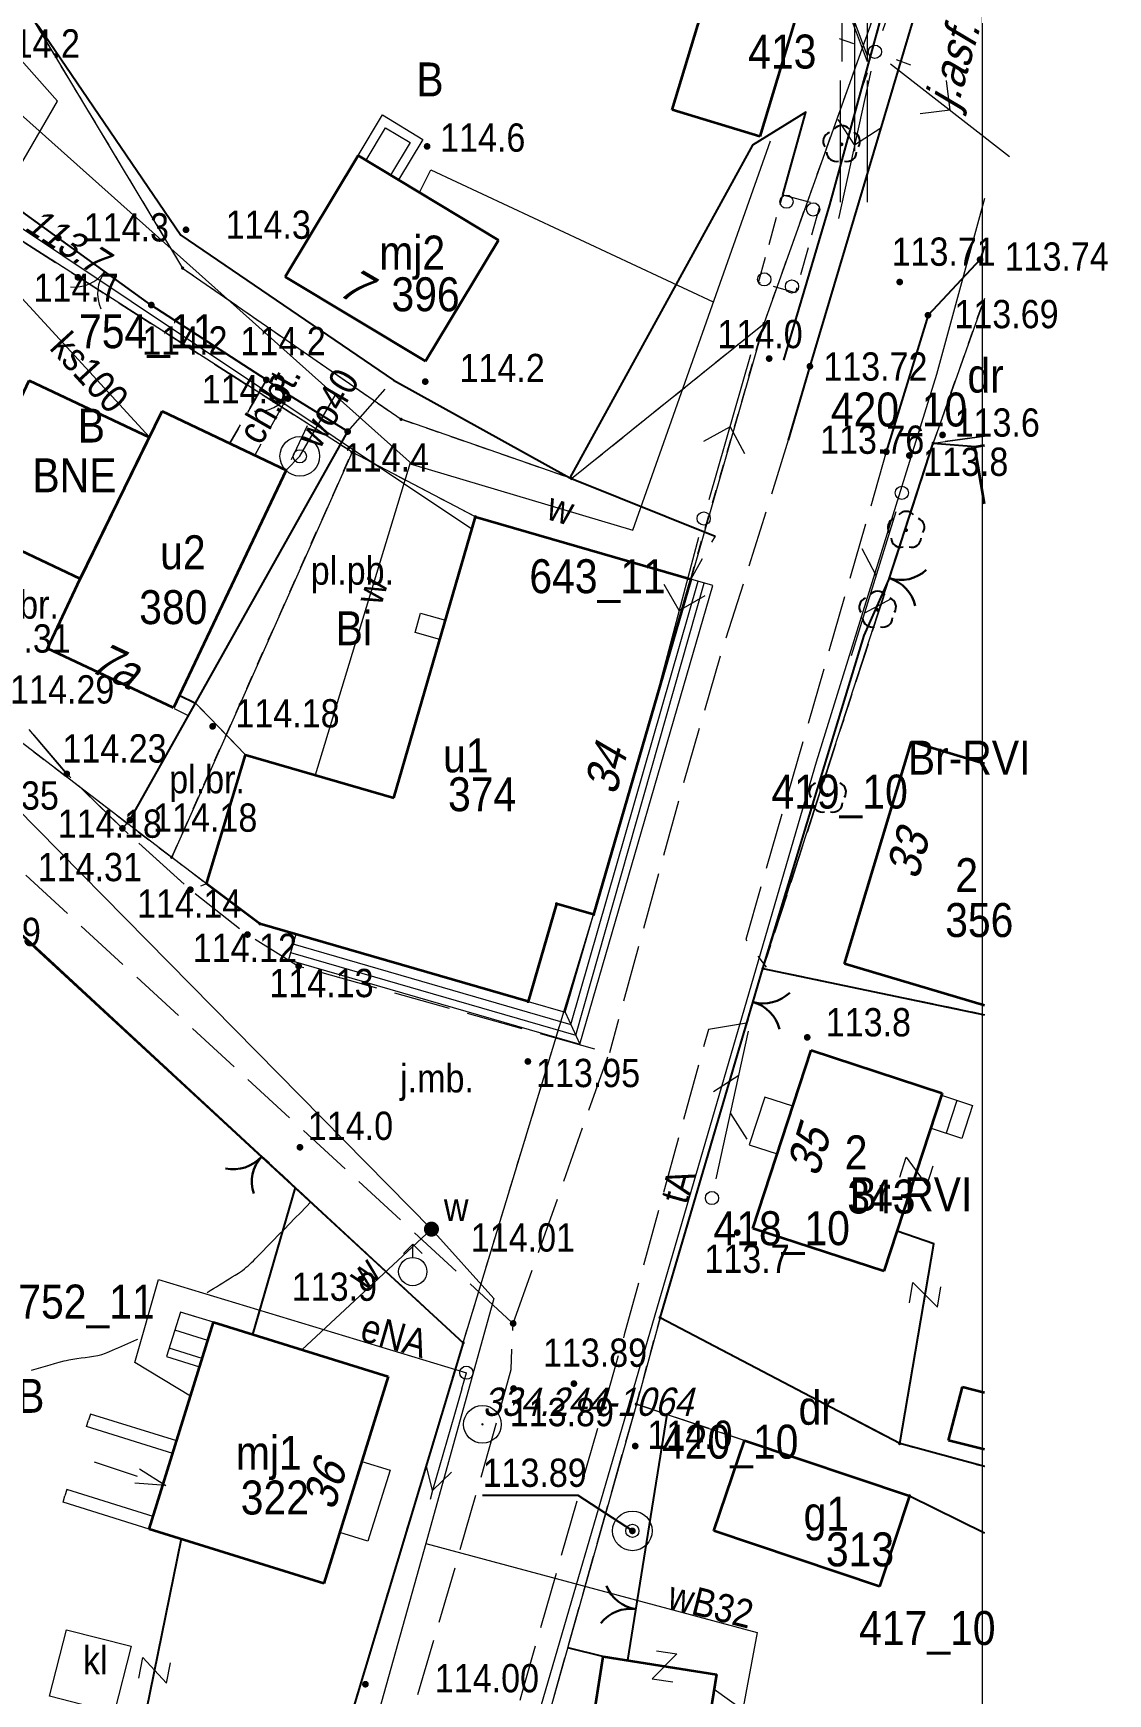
# Model space of a CAD drawing. Extents: x 6512885 to 6513481, y 5959590 to 5960000.
# Drawn here: x 6513422.7 to 6513479.7, y 5959840.3 to 5959928.3 of the extents above; entities that cross this region are included whole.
import ezdxf
from ezdxf.enums import TextEntityAlignment as Align

# ---------------------------------------------------------------- set-up
doc = ezdxf.new("R2010")
doc.units = 0
doc.header["$MEASUREMENT"] = 0
for name, pattern in [('2.0_1.0', [3, 2, -1]), ('21-1000', [2.2, 1.5, -0.7]), ('217-1000', [2.8, 2.1, -0.7]), ('218-1000', [1.4, 0.7, -0.7]), ('219-1000', [0]), ('ktok02-1000', [0]), ('ktok04-1000', [0]), ('mz3.0_1.0', [4, 3, -1])]:
    doc.linetypes.add(name, pattern=pattern)
doc.layers.get('0').update_dxf_attribs({"color": 2, "linetype": 'CONTINUOUS', "lineweight": 5})
for name, color, linetype in [('121-Punkt osnowy szczegółowej', 7, 'CONTINUOUS'), ('121-Punkt osnowy szczegółowej-Atr103', 7, 'CONTINUOUS'), ('203-Punkt załamania granicy działki nie stabilizowany', 7, 'CONTINUOUS'), ('210-Oznaczenie użytku', 7, 'CONTINUOUS'), ('211-Nr działki', 7, 'CONTINUOUS'), ('217-Granica konturu klasyfikcyjnego', 7, 'CONTINUOUS'), ('218-Granica użytku', 7, 'CONTINUOUS'), ('219-Linia granicy', 7, 'CONTINUOUS'), ('238-Punkt adresowy budynku', 7, 'CONTINUOUS'), ('312-Budynek (powierzchnia)', 7, 'CONTINUOUS'), ('312-Numer ewidencyjny budynku', 7, 'CONTINUOUS'), ('312-Numer ewidencyjny budynku-Atr124', 7, 'CONTINUOUS'), ('346-Wiata  taras odkryty na podporach - obrys', 7, 'CONTINUOUS'), ('346-Wiata słupy symb.', 7, 'CONTINUOUS'), ('352-schody (powierzchnia)', 7, 'CONTINUOUS'), ('354-Taras weranda', 7, 'CONTINUOUS'), ('356-Świetlik', 7, 'CONTINUOUS'), ('433-Chodnik', 7, 'CONTINUOUS'), ('450-Ściana oporowa symb. krawędź', 7, 'CONTINUOUS'), ('510-Podpora jednosłupowa symb.-SEPOW', 7, 'CONTINUOUS'), ('510-Podpora jednosłupowa symb.-STPOW', 7, 'CONTINUOUS'), ('516-Kierunek linii eN-SEPOW', 7, 'CONTINUOUS'), ('521-Kierunek linii-STPOW', 7, 'CONTINUOUS'), ('626-Punkt rzędnej przewodu-STPOD-Atr2', 7, 'CONTINUOUS'), ('685-Osadnik kanal. lokalnej szambo - obrys-SK', 7, 'CONTINUOUS'), ('685-Osadnik kanal. lokalnej szambo - obrys-SK-Atr17', 7, 'CONTINUOUS'), ('811-Warstwica ciągła linia', 7, 'CONTINUOUS'), ('905-Brama w ogrodzeniu', 7, 'CONTINUOUS'), ('991-Przehaczenie', 7, 'CONTINUOUS'), ('992-Strzałka kierunku wjazdu do podziemia', 7, 'CONTINUOUS'), ('brama (linia)', 7, 'CONTINUOUS'), ('brama (linia) - symbol', 7, 'CONTINUOUS'), ('budynek projektowany (powierzchnia)', 7, 'CONTINUOUS'), ('chodnik (powierzchnia)', 7, 'CONTINUOUS'), ('chodnik (powierzchnia)-Atr17', 7, 'CONTINUOUS'), ('drzewo liściaste (punkt)', 7, 'CONTINUOUS'), ('furtka (linia)', 7, 'CONTINUOUS'), ('furtka (linia) - symbol', 7, 'CONTINUOUS'), ('hydrant (punkt)', 7, 'CONTINUOUS'), ('jezdnia (powierzchnia)', 7, 'CONTINUOUS'), ('jezdnia (powierzchnia)-Atr17', 7, 'CONTINUOUS'), ('krawężnik (linia)', 7, 'CONTINUOUS'), ('latarnia na słupie lub maszcie (punkt)', 7, 'CONTINUOUS'), ('ogrodzenie trwałe (linia)', 7, 'CONTINUOUS'), ('plac (powierzchnia)', 7, 'CONTINUOUS'), ('plac (powierzchnia)-Atr17', 7, 'CONTINUOUS'), ('przewód elektroenergetyczny (linia)', 7, 'CONTINUOUS'), ('przewód elektroenergetyczny (linia)-Atr1', 7, 'CONTINUOUS'), ('przewód elektroenergetyczny niskiego napięcia (linia) - symbol', 7, 'CONTINUOUS'), ('przewód kanalizacyjny (linia)', 7, 'CONTINUOUS'), ('przewód kanalizacyjny (linia)-Atr1', 7, 'CONTINUOUS'), ('przewód telekomunikacyjny (linia)', 7, 'CONTINUOUS'), ('przewód telekomunikacyjny (linia)-Atr1', 7, 'CONTINUOUS'), ('przewód wodociągowy (linia)', 7, 'CONTINUOUS'), ('przewód wodociągowy (linia)-Atr1', 7, 'CONTINUOUS'), ('punkt o określonej wysokości (sieć wodociągowa)', 7, 'CONTINUOUS'), ('punkt o określonej wysokości (sieć wodociągowa)-Atr2', 7, 'CONTINUOUS'), ('punkt wysokościowy naturalny', 7, 'CONTINUOUS'), ('punkt wysokościowy naturalny-Atr2', 7, 'CONTINUOUS'), ('punkt wysokościowy sztuczny', 7, 'CONTINUOUS'), ('punkt wysokościowy sztuczny-Atr2', 7, 'CONTINUOUS'), ('Ramki i opis wydruku', 7, 'CONTINUOUS'), ('studnia (punkt)', 7, 'CONTINUOUS'), ('zasuwa - siec wodociągowa (punkt)', 7, 'CONTINUOUS'), ('zasuwa - siec wodociągowa (punkt)-Atr17', 7, 'CONTINUOUS'), ('Znak północy', 7, 'CONTINUOUS')]:
    doc.layers.add(name, color=color, linetype=linetype)
doc.styles.get("Standard").update_dxf_attribs({"font": 'txt', "width": 0.75})
doc.linetypes.add('450-1000k', pattern='A,3.5,0,[7,ksztalty.shx,S=1,R=0,X=0,Y=0],3.5', length=7)
doc.linetypes.add('902-1000', pattern='A,5,0,[1,ksztalty.shx,S=1,R=0,X=0,Y=0],5', length=10)

# ---------------------------------------------------------------- blocks, each defined once
blk = doc.blocks.new('PW01')
at = {"linetype": 'Continuous', "lineweight": 13}
h = blk.add_hatch(color=0, dxfattribs=at)
edge = h.paths.add_edge_path()
edge.add_arc((0, 0), 0.18, 0, 360)
blk = doc.blocks.new('PW02')
at = {"linetype": 'Continuous', "lineweight": 13}
h = blk.add_hatch(color=0, dxfattribs=at)
edge = h.paths.add_edge_path()
edge.add_arc((0, 0), 0.18, 0, 360)
blk = doc.blocks.new('993')
at = {"color": 0, "linetype": 'Continuous', "lineweight": 13}
for p, q in [((0, 0), (2.4, 0)), ((2.4, 0.4), (4, 0)), ((4, 0), (2.4, -0.4))]:
    blk.add_line(p, q, dxfattribs=at)
blk = doc.blocks.new('991')
at = {"color": 0, "linetype": 'Continuous', "lineweight": 0}
for p, q in [((-0.55, 0.75), (0.55, 0.75)), ((0.55, 0.75), (-0.55, -0.75)), ((-0.55, -0.75), (0.55, -0.75))]:
    blk.add_line(p, q, dxfattribs=at)
blk = doc.blocks.new('905')
at = {"color": 0, "linetype": 'Continuous', "lineweight": 30}
for centre, start, end in [((-2, 0), 0, 60), ((2, 0), 120, 180)]:
    blk.add_arc(centre, 2, start, end, dxfattribs=at)
blk = doc.blocks.new('US13')
at = {"color": 0, "linetype": 'Continuous', "lineweight": 13}
for radius in [1.05, 0.35]:
    blk.add_circle((0, 0), radius, dxfattribs=at)
blk = doc.blocks.new('US02')
at = {"color": 0, "linetype": 'Continuous', "lineweight": 13}
for p, q in [((0, 1.45), (-0.495, 0.955)), ((0, 0.75), (0, 1.45)), ((0, 1.45), (0.495, 0.955))]:
    blk.add_line(p, q, dxfattribs=at)
blk.add_circle((0, 0), 0.75, dxfattribs=at)
blk = doc.blocks.new('US25')
at = {"linetype": 'Continuous', "lineweight": 13}
h = blk.add_hatch(color=0, dxfattribs=at)
edge = h.paths.add_edge_path()
edge.add_arc((0, 0), 0.4, 0, 360)
blk = doc.blocks.new('510')
at = {"color": 0, "linetype": 'Continuous', "lineweight": 0}
blk.add_circle((0, 0), 0.35, dxfattribs=at)
blk = doc.blocks.new('516')
at = {"color": 0, "linetype": 'Continuous', "lineweight": 0}
for p, q in [((5.05, 0), (3.919, 1.131)), ((1.05, 0), (9.05, 0)), ((5.05, 0), (3.919, -1.131))]:
    blk.add_line(p, q, dxfattribs=at)
blk = doc.blocks.new('521')
at = {"color": 0, "linetype": 'Continuous', "lineweight": 0}
for p, q in [((6.65, 0), (5.519, 1.131)), ((1.05, 0), (9.05, 0)), ((4.581, 0), (3.45, -1.131))]:
    blk.add_line(p, q, dxfattribs=at)
blk = doc.blocks.new('311')
at = {"color": 0, "linetype": 'Continuous', "lineweight": 0}
blk.add_circle((0, 0), 0.35, dxfattribs=at)
blk = doc.blocks.new('OP021')
at = {"linetype": 'Continuous', "lineweight": 13}
h = blk.add_hatch(color=0, dxfattribs=at)
edge = h.paths.add_edge_path()
edge.add_arc((0, 0), 0.1, 0, 360)
at = {"color": 0, "linetype": 'Continuous', "lineweight": -3}
for centre, start, end in [((0, 0.5), 38.316, 141.684), ((-0.476, 0.154), 110.388, 213.756), ((0.476, 0.154), 326.244, 69.612), ((-0.294, -0.404), 182.272, 285.64), ((0.294, -0.404), 254.36, 357.728), ((0.294, -0.404), 254.36, 357.728)]:
    blk.add_arc(centre, 0.5, start, end, dxfattribs=at)
blk = doc.blocks.new('SM011')
at = {"color": 0, "linetype": 'Continuous', "lineweight": 13}
for p, q in [((-0.848, 0.848), (-1.414, 1.414)), ((0.849, 0.848), (1.414, 1.414)), ((-0.848, -0.849), (-1.414, -1.414)), ((0.849, -0.849), (1.414, -1.414))]:
    blk.add_line(p, q, dxfattribs=at)
blk = doc.blocks.new('PE04')
at = {"color": 0, "linetype": 'Continuous', "lineweight": 13}
for p, q in [((0.9, 0), (0, 0)), ((0.9, 0), (2.3, 0)), ((2.3, 0), (3.7, 0)), ((3.7, 0), (5.1, 0)), ((5.1, 0), (6.5, 0)), ((6.5, 0), (5.288, 0.7)), ((6.5, 0), (5.288, -0.7)), ((6.5, 0), (7, 0))]:
    blk.add_line(p, q, dxfattribs=at)
blk = doc.blocks.new('OK04')
at = {"color": 0, "linetype": 'Continuous', "lineweight": 0}
blk.add_arc((2, 0), 2, 120, 180, dxfattribs=at)
blk = doc.blocks.new('OK02')
at = {"color": 0, "linetype": 'Continuous', "lineweight": 0}
for centre, start, end in [((-2, 0), 0, 60), ((2, 0), 120, 180)]:
    blk.add_arc(centre, 2, start, end, dxfattribs=at)
blk = doc.blocks.new('203')
at = {"linetype": 'Continuous', "lineweight": 0}
h = blk.add_hatch(color=0, dxfattribs=at)
edge = h.paths.add_edge_path()
edge.add_arc((0, 0), 0.09, 0, 360)
blk = doc.blocks.new('121')
at = {"linetype": 'Continuous', "lineweight": 0}
h = blk.add_hatch(color=0, dxfattribs=at)
edge = h.paths.add_edge_path()
edge.add_arc((0, 0), 0.065, 0, 360)
at = {"color": 0, "linetype": 'Continuous', "lineweight": 0}
blk.add_circle((0, 0), 1, dxfattribs=at)
blk = doc.blocks.new('W_POL')
at = {"color": 0, "linetype": 'Continuous', "lineweight": 0}
for p, q in [((0, 13.393), (-0.67, 1.818)), ((0, 13.393), (0, -3.92)), ((0, 13.393), (0.668, 1.818)), ((-0.67, 1.818), (0, 3.636)), ((0.668, 1.818), (0, 3.636)), ((-0.67, -2.007), (-0.67, -5.929)), ((-0.67, -2.007), (0.669, -5.621)), ((-0.67, -2.314), (0.67, -5.929)), ((0.669, -2.007), (0.669, -5.929)), ((0, -3.92), (0, -4.59)), ((0, -4.59), (0, -10.676)), ((-0.755, -6.94), (-0.755, -13.393)), ((0.671, -6.94), (0.671, -13.393))]:
    blk.add_line(p, q, dxfattribs=at)
at = {"color": 0, "linetype": 'Continuous', "lineweight": 0, "extrusion": (0, 0, -1)}
for points in [[(0, 13.393), (0, 3.636), (0.67, 1.818)], [(0, -3.814), (0, -4.122), (0.67, -2.007), (0.67, -2.314)]]:
    blk.add_solid(points, dxfattribs=at)

msp = doc.modelspace()

# ---------------------------------------------------------------- linework, layer by layer
at = {"layer": '217-Granica konturu klasyfikcyjnego', "color": 3, "linetype": '217-1000', "lineweight": 13, "flags": 128}
for points in [[(6513473.12, 5959906.929), (6513470.41, 5959906.57)], [(6513470.41, 5959906.57), (6513461.38, 5959878.71)], [(6513461.38, 5959878.71), (6513455.93, 5959860.19)], [(6513473.12, 5959876.261), (6513461.38, 5959878.71)], [(6513455.93, 5959860.19), (6513468.63, 5959853.52)], [(6513454.67, 5959855.61), (6513446.92, 5959828.14)], [(6513469.15, 5959850.75), (6513454.67, 5959855.61)], [(6513468.63, 5959853.52), (6513473.12, 5959852.298)], [(6513473.12, 5959848.795), (6513469.15, 5959850.75)]]:
    msp.add_lwpolyline(points, dxfattribs=at)
at = {"layer": '218-Granica użytku', "color": 3, "linetype": '218-1000', "lineweight": 13, "flags": 128}
for points in [[(6513461.44, 5959912.91), (6513468.62, 5959933.04)], [(6513422.73, 5959928.96), (6513430.62, 5959915.85)], [(6513439.6, 5959906.09), (6513420.07, 5959918.59)], [(6513430.62, 5959915.85), (6513442.2, 5959907.83)], [(6513470.41, 5959906.57), (6513473.12, 5959914.24)], [(6513451.24, 5959904.69), (6513461.44, 5959912.91)], [(6513457.55, 5959899.36), (6513461.44, 5959912.91)], [(6513442.2, 5959907.83), (6513451.24, 5959904.69)], [(6513473.12, 5959906.929), (6513470.41, 5959906.57)], [(6513430.04, 5959884.61), (6513439.6, 5959906.09)], [(6513446.14, 5959902.66), (6513439.6, 5959906.09)], [(6513470.41, 5959906.57), (6513461.38, 5959878.71)], [(6513457.55, 5959899.36), (6513446.14, 5959902.66)], [(6513408.26, 5959901.28), (6513430.04, 5959884.61)], [(6513452.4, 5959881.57), (6513457.55, 5959899.36)], [(6513430.04, 5959884.61), (6513434.72, 5959881.08)], [(6513448.93, 5959876.96), (6513450.44, 5959882.14)], [(6513450.44, 5959882.14), (6513452.4, 5959881.57)], [(6513445.49, 5959858.87), (6513452.4, 5959881.57)], [(6513445.49, 5959858.87), (6513422.16, 5959880.47)], [(6513434.72, 5959881.08), (6513448.93, 5959876.96)], [(6513461.38, 5959878.71), (6513455.93, 5959860.19)], [(6513473.12, 5959876.261), (6513461.38, 5959878.71)], [(6513454.67, 5959855.61), (6513455.93, 5959860.19)], [(6513455.93, 5959860.19), (6513468.63, 5959853.52)], [(6513439.69, 5959839.59), (6513445.49, 5959858.87)], [(6513454.67, 5959855.61), (6513446.92, 5959828.14)], [(6513469.15, 5959850.75), (6513454.67, 5959855.61)], [(6513468.63, 5959853.52), (6513473.12, 5959852.298)], [(6513473.12, 5959848.795), (6513469.15, 5959850.75)]]:
    msp.add_lwpolyline(points, dxfattribs=at)
at = {"layer": '219-Linia granicy', "color": 7, "linetype": '219-1000', "lineweight": 13, "flags": 128}
for points in [[(6513461.44, 5959912.91), (6513468.62, 5959933.04)], [(6513422.73, 5959928.96), (6513430.62, 5959915.85)], [(6513439.6, 5959906.09), (6513420.07, 5959918.59)], [(6513430.62, 5959915.85), (6513442.2, 5959907.83)], [(6513473.12, 5959914.24), (6513470.41, 5959906.57)], [(6513451.24, 5959904.69), (6513461.44, 5959912.91)], [(6513461.44, 5959912.91), (6513457.55, 5959899.36)], [(6513451.24, 5959904.69), (6513442.2, 5959907.83)], [(6513470.41, 5959906.57), (6513473.12, 5959906.929)], [(6513439.6, 5959906.09), (6513430.04, 5959884.61)], [(6513446.14, 5959902.66), (6513439.6, 5959906.09)], [(6513461.38, 5959878.71), (6513470.41, 5959906.57)], [(6513446.14, 5959902.66), (6513457.55, 5959899.36)], [(6513408.26, 5959901.28), (6513430.04, 5959884.61)], [(6513457.55, 5959899.36), (6513452.4, 5959881.57)], [(6513430.04, 5959884.61), (6513434.72, 5959881.08)], [(6513448.93, 5959876.96), (6513450.44, 5959882.14)], [(6513450.44, 5959882.14), (6513452.4, 5959881.57)], [(6513445.49, 5959858.87), (6513452.4, 5959881.57)], [(6513445.49, 5959858.87), (6513422.16, 5959880.47)], [(6513448.93, 5959876.96), (6513434.72, 5959881.08)], [(6513461.38, 5959878.71), (6513455.93, 5959860.19)], [(6513473.12, 5959876.261), (6513461.38, 5959878.71)], [(6513455.93, 5959860.19), (6513454.67, 5959855.61)], [(6513468.63, 5959853.52), (6513455.93, 5959860.19)], [(6513445.49, 5959858.87), (6513439.69, 5959839.59)], [(6513454.67, 5959855.61), (6513446.92, 5959828.14)], [(6513454.67, 5959855.61), (6513469.15, 5959850.75)], [(6513468.63, 5959853.52), (6513473.12, 5959852.298)], [(6513469.15, 5959850.75), (6513473.12, 5959848.795)]]:
    msp.add_lwpolyline(points, dxfattribs=at)
at = {"layer": '312-Budynek (powierzchnia)', "color": 7, "linetype": 'Continuous', "lineweight": 35, "flags": 128}
for points in [[(6513464.66, 5959934.24), (6513461.21, 5959922.83)], [(6513456.57, 5959924.24), (6513458.41, 5959930.32)], [(6513461.21, 5959922.83), (6513456.57, 5959924.24)], [(6513436.05, 5959915.39), (6513439.92, 5959921.82)], [(6513439.92, 5959921.82), (6513447.37, 5959917.33)], [(6513447.37, 5959917.33), (6513443.5, 5959910.91)], [(6513443.5, 5959910.91), (6513436.05, 5959915.39)], [(6513425.19, 5959899.38), (6513429.53, 5959908.27)], [(6513429.53, 5959908.27), (6513436.11, 5959905.14)], [(6513472.61, 5959906.37), (6513473.12, 5959906.457)], [(6513473.12, 5959903.356), (6513472.61, 5959906.37)], [(6513436.11, 5959905.14), (6513430.13, 5959892.53)], [(6513441.81, 5959887.76), (6513446.14, 5959902.66)], [(6513446.14, 5959902.66), (6513457.55, 5959899.36)], [(6513423.45, 5959895.68), (6513425.19, 5959899.38)], [(6513457.55, 5959899.36), (6513452.4, 5959881.57)], [(6513430.13, 5959892.53), (6513423.45, 5959895.68)], [(6513431.89, 5959883.2), (6513433.95, 5959890.04)], [(6513433.95, 5959890.04), (6513441.81, 5959887.76)], [(6513465.71, 5959878.96), (6513469.25, 5959890.74)], [(6513469.25, 5959890.74), (6513473.12, 5959889.583)], [(6513434.72, 5959881.08), (6513431.89, 5959883.2)], [(6513450.44, 5959882.14), (6513448.93, 5959876.96)], [(6513452.4, 5959881.57), (6513450.44, 5959882.14)], [(6513448.93, 5959876.96), (6513434.72, 5959881.08)], [(6513473.12, 5959876.747), (6513465.71, 5959878.96)], [(6513460.85, 5959864.93), (6513463.93, 5959874.38)], [(6513463.93, 5959874.38), (6513470.88, 5959872.1)], [(6513470.88, 5959872.1), (6513467.79, 5959862.66)], [(6513467.79, 5959862.66), (6513460.85, 5959864.93)], [(6513428.85, 5959848.99), (6513432.25, 5959859.95)], [(6513432.25, 5959859.95), (6513441.52, 5959857.07)], [(6513441.52, 5959857.07), (6513438.11, 5959846.11)], [(6513471.22, 5959853.68), (6513471.95, 5959856.53)], [(6513471.95, 5959856.53), (6513473.12, 5959856.232)], [(6513458.78, 5959848.89), (6513460.4, 5959853.69)], [(6513460.4, 5959853.69), (6513469.15, 5959850.75)], [(6513473.12, 5959853.2), (6513471.22, 5959853.68)], [(6513469.15, 5959850.75), (6513467.55, 5959845.95)], [(6513438.11, 5959846.11), (6513428.85, 5959848.99)], [(6513467.55, 5959845.95), (6513458.78, 5959848.89)], [(6513452.29, 5959838.28), (6513452.92, 5959842.23)], [(6513452.92, 5959842.23), (6513458.92, 5959841.27)], [(6513458.92, 5959841.27), (6513458.28, 5959837.32)]]:
    msp.add_lwpolyline(points, dxfattribs=at)
msp.add_lwpolyline([(6513422.49, 5959909.89), (6513428.85, 5959906.88), (6513425.19, 5959899.38), (6513418.92, 5959902.34)], close=True, dxfattribs=at)
at = {"layer": '346-Wiata  taras odkryty na podporach - obrys', "color": 7, "linetype": '21-1000', "lineweight": 13, "flags": 128}
msp.add_lwpolyline([(6513462.43, 5959919.74), (6513464.4, 5959919.2), (6513463.11, 5959914.54), (6513461.15, 5959915.08)], close=True, dxfattribs=at)
at = {"layer": '352-schody (powierzchnia)', "color": 7, "linetype": 'Continuous', "lineweight": 18}
for p, q in [((6513451.2, 5959875.74), (6513457.95, 5959899.24)), ((6513451.46, 5959875.17), (6513458.26, 5959899.15)), ((6513451.68, 5959874.7), (6513458.72, 5959899.02)), ((6513457.55, 5959899.36), (6513452.4, 5959881.57)), ((6513458.72, 5959899.02), (6513457.55, 5959899.36)), ((6513450.44, 5959882.14), (6513448.93, 5959876.96)), ((6513452.4, 5959881.57), (6513450.44, 5959882.14)), ((6513450.9, 5959876.39), (6513452.4, 5959881.57)), ((6513436.62, 5959880.53), (6513436.23, 5959879.17)), ((6513448.93, 5959876.96), (6513436.62, 5959880.53)), ((6513436.34, 5959879.56), (6513451.46, 5959875.17)), ((6513436.47, 5959880.02), (6513451.2, 5959875.74)), ((6513436.23, 5959879.17), (6513451.68, 5959874.7)), ((6513448.93, 5959876.96), (6513450.9, 5959876.39)), ((6513450.9, 5959876.39), (6513451.68, 5959874.7)), ((6513461.48, 5959871.89), (6513460.65, 5959869.36)), ((6513462.96, 5959871.41), (6513461.48, 5959871.89)), ((6513462.13, 5959868.88), (6513462.96, 5959871.41)), ((6513470.27, 5959870.25), (6513470.84, 5959871.99)), ((6513470.84, 5959871.99), (6513472.49, 5959871.45)), ((6513471.66, 5959871.72), (6513471.1, 5959869.98)), ((6513472.49, 5959871.45), (6513471.93, 5959869.7)), ((6513471.93, 5959869.7), (6513470.27, 5959870.25)), ((6513460.65, 5959869.36), (6513462.13, 5959868.88)), ((6513430.5, 5959860.49), (6513429.77, 5959858.13)), ((6513432.25, 5959859.95), (6513430.5, 5959860.49)), ((6513431.38, 5959860.22), (6513430.5, 5959860.49)), ((6513431.96, 5959858.99), (6513430.21, 5959859.53)), ((6513431.52, 5959857.59), (6513432.25, 5959859.95)), ((6513431.66, 5959858.03), (6513429.9, 5959858.58)), ((6513429.77, 5959858.13), (6513431.52, 5959857.59)), ((6513438.95, 5959848.8), (6513440.12, 5959852.57)), ((6513440.12, 5959852.57), (6513441.62, 5959852.11)), ((6513441.62, 5959852.11), (6513440.44, 5959848.34)), ((6513440.44, 5959848.34), (6513438.95, 5959848.8))]:
    msp.add_line(p, q, dxfattribs=at)
at = {"layer": '354-Taras weranda', "color": 0, "lineweight": 13}
for p, q in [((6513439.92, 5959921.82), (6513441.21, 5959923.97)), ((6513441.21, 5959923.97), (6513443.36, 5959922.67)), ((6513440.349, 5959921.563), (6513441.38, 5959923.283)), ((6513441.38, 5959923.283), (6513442.675, 5959922.5)), ((6513442.675, 5959922.5), (6513441.641, 5959920.777)), ((6513443.36, 5959922.67), (6513442.07, 5959920.52)), ((6513439.92, 5959921.82), (6513440.134, 5959921.691)), ((6513440.349, 5959921.563), (6513440.134, 5959921.691)), ((6513441.641, 5959920.777), (6513441.856, 5959920.649)), ((6513442.07, 5959920.52), (6513441.856, 5959920.649))]:
    msp.add_line(p, q, dxfattribs=at)
at = {"layer": '356-Świetlik', "color": 7, "linetype": 'Continuous', "lineweight": 13, "flags": 128}
msp.add_lwpolyline([(6513444.55, 5959897.18), (6513444.25, 5959896.15), (6513442.94, 5959896.53), (6513443.23, 5959897.56)], close=True, dxfattribs=at)
at = {"layer": '450-Ściana oporowa symb. krawędź', "color": 0, "linetype": '450-1000k', "lineweight": 13}
for p, q in [((6513425.53, 5959854.42), (6513425.635, 5959854.754)), ((6513430.1, 5959852.99), (6513425.53, 5959854.42)), ((6513430.1, 5959852.99), (6513430.205, 5959853.324)), ((6513424.28, 5959850.41), (6513424.384, 5959850.744)), ((6513428.85, 5959848.99), (6513424.28, 5959850.41)), ((6513428.85, 5959848.99), (6513428.954, 5959849.324))]:
    msp.add_line(p, q, dxfattribs=at)
at = {"layer": '450-Ściana oporowa symb. krawędź', "color": 0, "lineweight": 13}
for p, q in [((6513425.739, 5959855.088), (6513425.635, 5959854.754)), ((6513430.309, 5959853.658), (6513425.739, 5959855.088)), ((6513430.309, 5959853.658), (6513430.205, 5959853.324)), ((6513424.488, 5959851.078), (6513424.384, 5959850.744)), ((6513429.058, 5959849.658), (6513424.488, 5959851.078)), ((6513429.058, 5959849.658), (6513428.954, 5959849.324))]:
    msp.add_line(p, q, dxfattribs=at)
at = {"layer": '685-Osadnik kanal. lokalnej szambo - obrys-SK', "color": 7, "linetype": 'Continuous', "lineweight": 13, "flags": 128}
msp.add_lwpolyline([(6513424.46, 5959843.65), (6513427.89, 5959842.77), (6513426.99, 5959839.24), (6513423.56, 5959840.12)], close=True, dxfattribs=at)
at = {"layer": '811-Warstwica ciągła linia', "color": 32, "linetype": 'Continuous', "lineweight": 13, "flags": 128}
for points in [[(6513431.92, 5959861.53), (6513432.086, 5959861.633), (6513432.252, 5959861.736), (6513432.418, 5959861.839), (6513432.584, 5959861.942), (6513432.75, 5959862.044), (6513432.916, 5959862.147), (6513433.082, 5959862.25), (6513433.248, 5959862.353), (6513433.414, 5959862.456), (6513433.58, 5959862.56), (6513433.687, 5959862.63), (6513433.791, 5959862.705), (6513433.893, 5959862.784), (6513433.992, 5959862.866), (6513434.089, 5959862.951), (6513434.183, 5959863.038), (6513434.277, 5959863.127), (6513434.369, 5959863.217), (6513434.46, 5959863.308), (6513434.55, 5959863.4), (6513434.839, 5959863.695), (6513435.128, 5959863.99), (6513435.417, 5959864.285), (6513435.706, 5959864.58), (6513435.995, 5959864.876), (6513436.283, 5959865.171), (6513436.572, 5959865.466), (6513436.861, 5959865.761), (6513437.15, 5959866.056), (6513437.44, 5959866.35)], [(6513422.602, 5959857.412), (6513422.85, 5959857.479), (6513423.098, 5959857.548), (6513423.344, 5959857.62), (6513423.591, 5959857.693), (6513423.838, 5959857.764), (6513424.085, 5959857.834), (6513424.333, 5959857.9), (6513424.45, 5959857.93), (6513424.582, 5959857.96), (6513424.8, 5959858), (6513425.02, 5959858.033), (6513425.241, 5959858.06), (6513425.463, 5959858.087), (6513425.684, 5959858.115), (6513425.903, 5959858.15), (6513426.119, 5959858.192), (6513426.332, 5959858.247), (6513426.541, 5959858.318), (6513426.62, 5959858.35), (6513426.745, 5959858.403), (6513426.907, 5959858.474), (6513427.069, 5959858.545), (6513427.231, 5959858.616), (6513427.393, 5959858.687), (6513427.555, 5959858.758), (6513427.716, 5959858.83), (6513427.878, 5959858.901), (6513428.04, 5959858.973), (6513428.202, 5959859.043), (6513428.24, 5959859.06)]]:
    msp.add_lwpolyline(points, dxfattribs=at)
at = {"layer": 'brama (linia)', "color": 7, "linetype": 'ktok02-1000', "lineweight": 18, "flags": 128}
msp.add_lwpolyline([(6513428.96, 5959913.89), (6513424.03, 5959917.45)], dxfattribs=at)
at = {"layer": 'budynek projektowany (powierzchnia)', "color": 1, "linetype": '2.0_1.0', "lineweight": 18, "flags": 128}
msp.add_lwpolyline([(6513415.65, 5959909.26), (6513420.73, 5959918.17), (6513437.27, 5959907.58), (6513436.11, 5959905.14), (6513429.53, 5959908.27), (6513428.86, 5959906.88), (6513422.49, 5959909.89), (6513420.84, 5959906.44)], close=True, dxfattribs=at)
at = {"layer": 'chodnik (powierzchnia)', "color": 7, "linetype": '2.0_1.0', "lineweight": 18, "flags": 128}
msp.add_lwpolyline([(6513435.06, 5959909.92), (6513433.13, 5959906.56)], close=True, dxfattribs=at)
for points in [[(6513436.23, 5959909.13), (6513434.44, 5959905.93)], [(6513458.8, 5959840.5), (6513461.07, 5959838.85), (6513460.84, 5959836.91)]]:
    msp.add_lwpolyline(points, dxfattribs=at)
at = {"layer": 'furtka (linia)', "color": 7, "linetype": 'ktok04-1000', "lineweight": 18, "flags": 128}
msp.add_lwpolyline([(6513436.23, 5959909.13), (6513435.06, 5959909.92)], dxfattribs=at)
at = {"layer": 'jezdnia (powierzchnia)', "color": 7, "linetype": 'mz3.0_1.0', "lineweight": 18, "flags": 128}
for points in [[(6513411.31, 5959907.46), (6513413.88, 5959903.8), (6513416.55, 5959899.2), (6513419.04, 5959895.57), (6513421.03, 5959893.1), (6513424.48, 5959889.03), (6513427.43, 5959886.14), (6513431.03, 5959882.89), (6513434.06, 5959880.51), (6513436.77, 5959878.84), (6513453.24, 5959874.24)], [(6513462.72, 5959906.72), (6513460.48, 5959899.54), (6513459.18, 5959895.48), (6513457.03, 5959888.06), (6513453.24, 5959874.24)], [(6513467.92, 5959906.11), (6513464.81, 5959895.3), (6513460.47, 5959880.25), (6513461.55, 5959878.78)], [(6513406.07, 5959895.23), (6513406.11, 5959895.23), (6513414.7, 5959889.9), (6513417.54, 5959887.89), (6513421.84, 5959884.09), (6513448.14, 5959859.89)], [(6513460.51, 5959875.81), (6513458.49, 5959875.47), (6513454.03, 5959859.28), (6513448.69, 5959840.6), (6513445.02, 5959826.93), (6513438.5, 5959806.99), (6513434.27, 5959792.01), (6513432.6, 5959786.91), (6513433.87, 5959786.26)], [(6513448.14, 5959859.89), (6513453.24, 5959874.24)], [(6513434.34, 5959812.11), (6513441.3, 5959834.08), (6513439.62, 5959835.67), (6513440.5, 5959839.07), (6513442.91, 5959839.58), (6513445.26, 5959847.62), (6513447.32, 5959854.82), (6513448.03, 5959857.44), (6513448.14, 5959859.89)]]:
    msp.add_lwpolyline(points, dxfattribs=at)
at = {"layer": 'krawężnik (linia)', "color": 7, "linetype": 'Continuous', "lineweight": 25, "flags": 128}
for points in [[(6513473.12, 5959942.978), (6513470.36, 5959932.49), (6513463.87, 5959910.64)], [(6513462.48, 5959910.97), (6513464.93, 5959919.21), (6513469.82, 5959937.07)], [(6513473.12, 5959917.002), (6513472.89, 5959916.3), (6513470.13, 5959913.35), (6513467.92, 5959906.11)], [(6513463.87, 5959910.64), (6513462.72, 5959906.72)]]:
    msp.add_lwpolyline(points, dxfattribs=at)
at = {"layer": 'ogrodzenie trwałe (linia)', "color": 7, "linetype": '902-1000', "lineweight": 25, "flags": 128}
for points in [[(6513408.19, 5959945.51), (6513414.52, 5959938.39), (6513416.66, 5959935.95), (6513420.4, 5959931.61), (6513423, 5959928.66), (6513430.53, 5959917.59), (6513441.79, 5959909.9), (6513451.15, 5959904.72)], [(6513462.43, 5959919.74), (6513463.66, 5959924.12), (6513460.82, 5959922.36), (6513451.15, 5959904.72), (6513458.84, 5959901.64)], [(6513427.83, 5959886.58), (6513431.3, 5959892.78), (6513439.37, 5959907.18), (6513436.23, 5959909.13), (6513435.06, 5959909.92), (6513428.96, 5959913.89), (6513424.03, 5959917.45), (6513421.2, 5959919.5), (6513415.58, 5959910.7), (6513416.27, 5959910.31)], [(6513461.38, 5959878.71), (6513466.75, 5959896.37), (6513468.06, 5959899.31), (6513470.41, 5959906.57), (6513472.65, 5959906.38)], [(6513430.44, 5959893.21), (6513431.3, 5959892.78)], [(6513473.12, 5959852.298), (6513468.63, 5959853.52), (6513455.93, 5959860.19), (6513461.38, 5959878.71)], [(6513461.38, 5959878.71), (6513473.12, 5959876.261)], [(6513436.58, 5959867.09), (6513434.33, 5959859.31)], [(6513468.63, 5959853.52), (6513470.44, 5959864.11), (6513468.49, 5959864.79)], [(6513456.29, 5959855.06), (6513454.21, 5959842.03)], [(6513469.15, 5959850.75), (6513473.12, 5959848.795)], [(6513430.55, 5959848.47), (6513428.48, 5959838.3)], [(6513452.96, 5959842.22), (6513451.03, 5959842.69)]]:
    msp.add_lwpolyline(points, dxfattribs=at)
msp.add_lwpolyline([(6513445.49, 5959858.87), (6513439.69, 5959839.59), (6513426.13, 5959838.03), (6513398.16, 5959849.54), (6513404.69, 5959866.83), (6513422.1, 5959880.44)], close=True, dxfattribs=at)
at = {"layer": 'plac (powierzchnia)', "color": 7, "linetype": 'mz3.0_1.0', "lineweight": 18, "flags": 128}
for points in [[(6513439.37, 5959907.18), (6513441.79, 5959909.9), (6513451.15, 5959904.72), (6513458.84, 5959901.64), (6513457.55, 5959899.36), (6513446.14, 5959902.66), (6513441.81, 5959887.76), (6513433.95, 5959890.04), (6513431.3, 5959892.78)], [(6513413.88, 5959903.8), (6513414.47, 5959904.2), (6513418.92, 5959902.34), (6513425.19, 5959899.38), (6513423.45, 5959895.68), (6513430.13, 5959892.53), (6513430.92, 5959892.13), (6513427.83, 5959886.58), (6513427.43, 5959886.14), (6513424.48, 5959889.03), (6513421.03, 5959893.1), (6513419.04, 5959895.57), (6513416.55, 5959899.2)], [(6513427.43, 5959886.14), (6513427.83, 5959886.58), (6513431.3, 5959892.78), (6513433.95, 5959890.04), (6513431.89, 5959883.2), (6513431.03, 5959882.89)]]:
    msp.add_lwpolyline(points, close=True, dxfattribs=at)
at = {"layer": 'przewód elektroenergetyczny (linia)', "color": 1, "linetype": 'Continuous', "lineweight": 18, "flags": 128}
msp.add_lwpolyline([(6513431.04, 5959856.04), (6513428.09, 5959857.82), (6513429.35, 5959862.22), (6513445.66, 5959857.28)], dxfattribs=at)
at = {"layer": 'przewód kanalizacyjny (linia)', "color": 34, "linetype": 'Continuous', "lineweight": 18, "flags": 128}
msp.add_lwpolyline([(6513420.89, 5959915.54), (6513428.86, 5959906.88)], dxfattribs=at)
at = {"layer": 'przewód telekomunikacyjny (linia)', "color": 30, "linetype": 'Continuous', "lineweight": 18, "flags": 128}
for points in [[(6513445.95, 5959902.01), (6513420.64, 5959918.92), (6513423.98, 5959924.7), (6513410.82, 5959939.56), (6513407.26, 5959944.6), (6513405.04, 5959952.58), (6513403.51, 5959955.01)], [(6513473.12, 5959919.536), (6513470.58, 5959910.21), (6513464.21, 5959889.65), (6513447.77, 5959833.31), (6513446.76, 5959831.81), (6513439.63, 5959830.91), (6513438.35, 5959831.16)]]:
    msp.add_lwpolyline(points, dxfattribs=at)
at = {"layer": 'przewód wodociągowy (linia)', "color": 5, "linetype": 'Continuous', "lineweight": 18, "flags": 128}
for points in [[(6513402.83, 5959947.12), (6513420.5, 5959925.36), (6513442.8, 5959905.43), (6513454.48, 5959901.96)], [(6513422.06, 5959923.96), (6513407.84, 5959901.41), (6513443.81, 5959864.89)], [(6513454.48, 5959901.96), (6513461.78, 5959922.59)], [(6513443.18, 5959919.85), (6513443.78, 5959921.05), (6513458.75, 5959914.06)], [(6513436.11, 5959905.14), (6513436.83, 5959905.87), (6513438.7, 5959909.09)], [(6513442.69, 5959905.52), (6513437.64, 5959888.97)], [(6513443.81, 5959864.89), (6513447.11, 5959861.21), (6513443.51, 5959848.23), (6513432.5, 5959808.9), (6513429.19, 5959795.73), (6513422.46, 5959772.92), (6513420.19, 5959762.87), (6513416.57, 5959750.79), (6513407.43, 5959726.98), (6513406.05, 5959724.75)], [(6513443.81, 5959864.89), (6513436.94, 5959858.49)], [(6513443.51, 5959848.23), (6513461.07, 5959843.51), (6513459.87, 5959837.07)]]:
    msp.add_lwpolyline(points, dxfattribs=at)
at = {"layer": 'punkt o określonej wysokości (sieć wodociągowa)-Atr2', "color": 7, "flags": 128}
msp.add_lwpolyline([(6513454.46, 5959848.89), (6513451.58, 5959850.76), (6513446.521, 5959850.76)], dxfattribs=at)
at = {"layer": 'Ramki i opis wydruku', "color": 7, "linetype": 'Continuous', "lineweight": 13, "flags": 128}
for points in [[(6512889.3, 5959590.19), (6513473.02, 5959590.19), (6513473.02, 5959999.99), (6512889.3, 5959999.99)], [(6512889.3, 5959604.09), (6513473.02, 5959604.09), (6513473.02, 5959968.09), (6512889.3, 5959968.09)]]:
    msp.add_lwpolyline(points, close=True, dxfattribs=at)

# ---------------------------------------------------------------- block references
at = {"layer": '121-Punkt osnowy szczegółowej', "color": 7, "linetype": 'Continuous', "lineweight": 13}
msp.add_blockref('121', (6513446.51, 5959854.54), dxfattribs=at)
at = {"layer": '203-Punkt załamania granicy działki nie stabilizowany', "color": 7, "linetype": 'Continuous', "lineweight": 13}
for p in [(6513430.62, 5959915.85), (6513461.44, 5959912.91), (6513442.2, 5959907.83), (6513470.41, 5959906.57), (6513439.6, 5959906.09), (6513451.24, 5959904.69), (6513446.14, 5959902.66), (6513457.55, 5959899.36), (6513430.04, 5959884.61), (6513450.44, 5959882.14), (6513434.72, 5959881.08), (6513452.4, 5959881.57), (6513461.38, 5959878.71), (6513448.93, 5959876.96), (6513455.93, 5959860.19), (6513445.49, 5959858.87), (6513454.67, 5959855.61), (6513468.63, 5959853.52), (6513469.15, 5959850.75)]:
    msp.add_blockref('203', p, dxfattribs=at)
at = {"layer": '346-Wiata słupy symb.', "color": 7, "linetype": 'Continuous', "lineweight": 13}
for p in [(6513462.63, 5959919.37), (6513464.04, 5959918.96), (6513461.45, 5959915.25), (6513462.92, 5959914.87)]:
    msp.add_blockref('311', p, dxfattribs=at)
at = {"layer": '510-Podpora jednosłupowa symb.-SEPOW', "color": 7, "linetype": 'Continuous', "lineweight": 13}
for p in [(6513467.32, 5959927.32), (6513458.24, 5959902.57), (6513445.66, 5959857.28)]:
    msp.add_blockref('510', p, dxfattribs=at)
at = {"layer": '510-Podpora jednosłupowa symb.-STPOW', "color": 7, "linetype": 'Continuous', "lineweight": 13}
for p in [(6513468.74, 5959903.93), (6513458.68, 5959866.54)]:
    msp.add_blockref('510', p, dxfattribs=at)
at = {"layer": '516-Kierunek linii eN-SEPOW', "color": 7, "linetype": 'Continuous', "lineweight": 13}
for p, rotation in [((6513467.32, 5959927.32), 82.22599999999998), ((6513467.32, 5959927.32), 322.067), ((6513467.32, 5959927.32), 257.614), ((6513458.24, 5959902.57), 73.932), ((6513458.24, 5959902.57), 255.121)]:
    msp.add_blockref('516', p, dxfattribs=dict(at, rotation=rotation))
at = {"layer": '521-Kierunek linii-STPOW', "color": 7, "linetype": 'Continuous', "lineweight": 13}
for p, rotation in [((6513468.74, 5959903.93), 252.791), ((6513458.68, 5959866.54), 77.676)]:
    msp.add_blockref('521', p, dxfattribs=dict(at, rotation=rotation))
at = {"layer": '905-Brama w ogrodzeniu', "color": 7, "linetype": 'Continuous', "lineweight": 25}
for p, rotation in [((6513468.09, 5959899.4), 252.847), ((6513460.86, 5959876.93), 254.383), ((6513434.8, 5959868.73), 138.124), ((6513454.65, 5959844.74), 81.723)]:
    msp.add_blockref('905', p, dxfattribs=dict(at, rotation=rotation))
at = {"layer": '991-Przehaczenie', "color": 7, "linetype": 'Continuous', "lineweight": 13}
for p, rotation in [((6513469.52, 5959867.95), 72.697), ((6513469.98, 5959861.41), 81.118), ((6513456.17, 5959841.71), 351.679), ((6513429.14, 5959841.49), 79.275)]:
    msp.add_blockref('991', p, dxfattribs=dict(at, rotation=rotation))
at = {"layer": '992-Strzałka kierunku wjazdu do podziemia', "color": 7, "linetype": 'Continuous', "lineweight": 18, "rotation": 341.697}
msp.add_blockref('993', (6513425.93, 5959852.55), dxfattribs=at)
at = {"layer": 'brama (linia) - symbol', "color": 7, "linetype": 'Continuous', "lineweight": 18, "rotation": 144.167}
msp.add_blockref('OK02', (6513426.495, 5959915.67), dxfattribs=at)
at = {"layer": 'drzewo liściaste (punkt)', "color": 94, "linetype": 'Continuous', "lineweight": 13}
for p in [(6513465.55, 5959922.41), (6513468.97, 5959901.95), (6513467.46, 5959897.72), (6513464.81, 5959887.91)]:
    msp.add_blockref('OP021', p, dxfattribs=at)
at = {"layer": 'furtka (linia) - symbol', "color": 7, "linetype": 'Continuous', "lineweight": 18, "rotation": 145.972}
msp.add_blockref('OK04', (6513436.23, 5959909.13), dxfattribs=at)
at = {"layer": 'hydrant (punkt)', "color": 7, "linetype": 'Continuous', "lineweight": 18}
msp.add_blockref('US02', (6513442.82, 5959862.64), dxfattribs=at)
at = {"layer": 'latarnia na słupie lub maszcie (punkt)', "color": 7, "linetype": 'Continuous', "lineweight": 18, "rotation": 24.94400000000001}
msp.add_blockref('SM011', (6513467.32, 5959927.32), dxfattribs=at)
at = {"layer": 'przewód elektroenergetyczny niskiego napięcia (linia) - symbol', "color": 1, "linetype": 'Continuous', "lineweight": 18, "rotation": 254.039}
msp.add_blockref('PE04', (6513445.66, 5959857.28), dxfattribs=at)
at = {"layer": 'punkt o określonej wysokości (sieć wodociągowa)', "color": 5, "linetype": 'Continuous', "lineweight": 13}
msp.add_blockref('PW01', (6513454.46, 5959848.89), dxfattribs=at)
at = {"layer": 'punkt wysokościowy naturalny', "color": 7, "linetype": 'Continuous', "lineweight": 13}
for p in [(6513443.58, 5959922.3), (6513424.03, 5959917.45), (6513430.8, 5959917.88), (6513425.07, 5959915.36), (6513428.96, 5959913.89), (6513461.71, 5959911.05), (6513435.06, 5959909.92), (6513443.48, 5959909.83), (6513436.2, 5959908.93), (6513439.37, 5959907.18), (6513470.9, 5959907), (6513469.14, 5959905.91), (6513463.73, 5959875.06), (6513436.84, 5959869.23), (6513460.02, 5959864.71), (6513440.06, 5959862.23), (6513454.61, 5959853.39)]:
    msp.add_blockref('PW01', p, dxfattribs=at)
at = {"layer": 'punkt wysokościowy sztuczny', "color": 7, "linetype": 'Continuous', "lineweight": 13}
for p in [(6513472.89, 5959916.3), (6513468.63, 5959915.11), (6513470.13, 5959913.35), (6513463.87, 5959910.64), (6513467.92, 5959906.11), (6513432.21, 5959891.55), (6513424.48, 5959889.03), (6513427.83, 5959886.58), (6513427.43, 5959886.14), (6513431.03, 5959882.89), (6513434.06, 5959880.51), (6513436.77, 5959878.84), (6513448.92, 5959873.78), (6513448.14, 5959859.89), (6513448.16, 5959856.44), (6513451.36, 5959856.7), (6513440.31, 5959840.76)]:
    msp.add_blockref('PW02', p, dxfattribs=at)
at = {"layer": 'studnia (punkt)', "color": 7, "linetype": 'Continuous', "lineweight": 18}
for p in [(6513436.83, 5959905.87), (6513454.46, 5959848.89)]:
    msp.add_blockref('US13', p, dxfattribs=at)
at = {"layer": 'zasuwa - siec wodociągowa (punkt)', "color": 7, "linetype": 'Continuous', "lineweight": 13, "rotation": 43.792}
msp.add_blockref('US25', (6513443.81, 5959864.89), dxfattribs=at)
at = {"layer": 'Znak północy', "color": 7, "linetype": 'Continuous', "lineweight": 18}
msp.add_blockref('W_POL', (6513466.23, 5959932.732), dxfattribs=at)

# ---------------------------------------------------------------- texts
at = {"layer": '121-Punkt osnowy szczegółowej-Atr103', "color": 7, "oblique": 15, "width": 0.9}
msp.add_text('334.244-1064', height=1.5, dxfattribs=at).set_placement((6513446.51, 5959854.54), align=Align.BOTTOM_LEFT)
at = {"layer": '210-Oznaczenie użytku', "color": 3, "linetype": 'Continuous', "lineweight": 18, "width": 0.9}
for s, p in [('B', (6513443.01, 5959924.95)), ('dr', (6513472.22, 5959909.25)), ('B', (6513425.06, 5959906.6)), ('Bi', (6513438.73, 5959895.85)), ('Br-RVI', (6513469.06, 5959888.99)), ('Br-RVI', (6513465.98, 5959865.84)), ('B', (6513421.85, 5959855.15)), ('dr', (6513463.27, 5959854.52))]:
    msp.add_text(s, height=1.8, dxfattribs=at).set_placement(p)
at = {"layer": '211-Nr działki', "color": 7, "linetype": 'Continuous', "lineweight": 18, "width": 0.9}
for s, p in [('754_11', (6513425.13, 5959911.6)), ('643_11', (6513449, 5959898.61)), ('752_11', (6513421.91, 5959860.15)), ('417_10', (6513466.48, 5959842.84))]:
    msp.add_text(s, height=1.8, dxfattribs=at).set_placement(p)
for s, p in [('420_10', (6513472.21, 5959909.25)), ('419_10', (6513469.06, 5959888.99)), ('418_10', (6513465.99, 5959865.84)), ('420_10', (6513463.26, 5959854.52))]:
    msp.add_text(s, height=1.8, dxfattribs=at).set_placement(p, align=Align.TOP_RIGHT)
at = {"layer": '238-Punkt adresowy budynku', "color": 7, "linetype": 'Continuous', "lineweight": 18, "oblique": 15, "width": 0.9}
for s, rotation, p in [('7', 329.731, (6513439.3, 5959914.17)), ('34', 74.622, (6513453.9, 5959889.01)), ('36', 73.539, (6513439, 5959851.07))]:
    msp.add_text(s, height=1.8, rotation=rotation, dxfattribs=at).set_placement(p, align=Align.CENTER)
for s, rotation, p in [('7a', -25.245, (6513427.47, 5959895.62)), ('33', 74.112, (6513468.18, 5959885.01)), ('35', 72.685, (6513462.93, 5959869.29))]:
    msp.add_text(s, height=1.8, rotation=rotation, dxfattribs=at).set_placement(p, align=Align.TOP_CENTER)
at = {"layer": '312-Numer ewidencyjny budynku', "color": 7, "linetype": 'Continuous', "lineweight": 18, "width": 0.9}
for s, p in [('413', (6513460.6, 5959928.23)), ('396', (6513441.69, 5959915.36)), ('380', (6513428.32, 5959898.77)), ('374', (6513444.69, 5959888.85)), ('356', (6513471.04, 5959882.18)), ('343', (6513465.85, 5959867.52)), ('322', (6513433.7, 5959851.56)), ('313', (6513464.72, 5959848.81))]:
    msp.add_text(s, height=1.8, dxfattribs=at).set_placement(p, align=Align.TOP_LEFT)
msp.add_text('BNE', height=1.8, dxfattribs=at).set_placement((6513422.66, 5959903.96))
at = {"layer": '312-Numer ewidencyjny budynku-Atr124', "color": 7, "width": 0.9}
for s, p in [('mj2', (6513442.79, 5959916.67)), ('u1', (6513445.63, 5959890.01)), ('2', (6513472.18, 5959883.66)), ('2', (6513466.32, 5959868.96)), ('mj1', (6513435.19, 5959853.03)), ('g1', (6513464.74, 5959849.81))]:
    msp.add_text(s, height=1.8, dxfattribs=at).set_placement(p, align=Align.MIDDLE_CENTER)
msp.add_text('u2', height=1.8, dxfattribs=at).set_placement((6513429.43, 5959901.68), align=Align.TOP_LEFT)
at = {"layer": '433-Chodnik', "color": 7, "linetype": 'Continuous', "lineweight": 18, "oblique": 15, "width": 0.9}
msp.add_text('j.asf.', height=1.8, rotation=74.238, dxfattribs=at).set_placement((6513469.94, 5959924.7), align=Align.TOP_LEFT)
at = {"layer": '626-Punkt rzędnej przewodu-STPOD-Atr2', "color": 30, "oblique": 15, "width": 0.9}
msp.add_text('113.7', height=1.5, rotation=-32.943, dxfattribs=at).set_placement((6513422.16, 5959917.91))
at = {"layer": '685-Osadnik kanal. lokalnej szambo - obrys-SK-Atr17', "color": 7, "width": 0.9}
msp.add_text('kl', height=1.5, dxfattribs=at).set_placement((6513425.34, 5959841.28))
at = {"layer": 'chodnik (powierzchnia)-Atr17', "color": 7, "width": 0.9}
msp.add_text('ch.bt.', height=1.5, rotation=60.127, dxfattribs=at).set_placement((6513433.46, 5959907.14), align=Align.TOP_LEFT)
at = {"layer": 'jezdnia (powierzchnia)-Atr17', "color": 7, "width": 0.9}
msp.add_text('j.mb.', height=1.5, dxfattribs=at).set_placement((6513442.15, 5959872.14))
at = {"layer": 'plac (powierzchnia)-Atr17', "color": 7, "width": 0.9}
for s, p in [('pl.pb.', (6513437.41, 5959899.06)), ('pl.br.', (6513420.05, 5959897.26)), ('pl.br.', (6513429.91, 5959888))]:
    msp.add_text(s, height=1.5, dxfattribs=at).set_placement(p)
at = {"layer": 'przewód elektroenergetyczny (linia)-Atr1', "color": 1, "width": 0.9}
msp.add_text('eNA', height=1.5, rotation=-16.042, dxfattribs=at).set_placement((6513439.95, 5959859.01))
at = {"layer": 'przewód kanalizacyjny (linia)-Atr1', "color": 34, "width": 0.9}
msp.add_text('ks100', height=1.5, rotation=-47.376, dxfattribs=at).set_placement((6513424.06, 5959912.09), align=Align.MIDDLE_LEFT)
at = {"layer": 'przewód telekomunikacyjny (linia)-Atr1', "color": 30, "width": 0.9}
msp.add_text('tA', height=1.5, rotation=74.544, dxfattribs=at).set_placement((6513457.36, 5959866.15))
at = {"layer": 'przewód wodociągowy (linia)-Atr1', "color": 5, "width": 0.9}
for s, rotation, p in [('wo40', 59.895, (6513437.23, 5959906.56)), ('w', -16.546, (6513450.04, 5959903.28)), ('w', 73.031, (6513440.43, 5959898.12))]:
    msp.add_text(s, height=1.5, rotation=rotation, dxfattribs=at).set_placement(p, align=Align.MIDDLE_LEFT)
for s, rotation, p in [('w', 43.795, (6513440.26, 5959861.58)), ('wB32', -14.235, (6513456.25, 5959844.81))]:
    msp.add_text(s, height=1.5, rotation=rotation, dxfattribs=at).set_placement(p)
at = {"layer": 'punkt o określonej wysokości (sieć wodociągowa)-Atr2', "color": 5, "width": 0.9}
msp.add_text('113.89', height=1.5, dxfattribs=at).set_placement((6513446.521, 5959850.775), align=Align.BOTTOM_LEFT)
at = {"layer": 'punkt wysokościowy naturalny-Atr2', "color": 7, "width": 0.9}
for s, p in [('114.2', (6513420.66, 5959927.01)), ('114.6', (6513444.27, 5959922.02)), ('114.3', (6513425.38, 5959917.26)), ('114.3', (6513432.9, 5959917.4)), ('114.7', (6513422.72, 5959914.06)), ('114.0', (6513458.97, 5959911.6)), ('114.2', (6513428.48, 5959911.26)), ('114.2', (6513433.69, 5959911.23)), ('114.2', (6513445.3, 5959909.8)), ('114.3', (6513431.63, 5959908.68)), ('113.6', (6513471.54, 5959906.91)), ('114.4', (6513439.16, 5959905.06)), ('113.8', (6513469.87, 5959904.83)), ('113.9', (6513418.59, 5959879.9)), ('113.8', (6513464.71, 5959875.11)), ('114.0', (6513437.26, 5959869.62)), ('113.7', (6513458.28, 5959862.57)), ('113.9', (6513436.41, 5959861.09)), ('114.0', (6513455.25, 5959853.24))]:
    msp.add_text(s, height=1.5, dxfattribs=at).set_placement(p)
at = {"layer": 'punkt wysokościowy sztuczny-Atr2', "color": 7, "width": 0.9}
for s, p in [('113.71', (6513468.2, 5959915.97)), ('113.74', (6513474.19, 5959915.71)), ('113.69', (6513471.53, 5959912.66)), ('113.72', (6513464.58, 5959909.88)), ('113.76', (6513464.41, 5959906)), ('114.31', (6513419.17, 5959895.46)), ('114.29', (6513421.48, 5959892.76)), ('114.18', (6513433.42, 5959891.49)), ('114.23', (6513424.25, 5959889.63)), ('114.35', (6513418.54, 5959887.13)), ('114.18', (6513429.06, 5959885.96)), ('114.18', (6513424, 5959885.64)), ('114.31', (6513422.94, 5959883.34)), ('114.14', (6513428.21, 5959881.4)), ('114.12', (6513431.16, 5959879.06)), ('114.13', (6513435.22, 5959877.19)), ('113.95', (6513449.35, 5959872.42)), ('114.01', (6513445.9, 5959863.7)), ('113.89', (6513449.72, 5959857.59)), ('113.89', (6513447.96, 5959854.44)), ('114.00', (6513443.99, 5959840.33))]:
    msp.add_text(s, height=1.5, dxfattribs=at).set_placement(p)
at = {"layer": 'zasuwa - siec wodociągowa (punkt)-Atr17', "color": 7, "width": 0.9}
msp.add_text('w', height=1.5, dxfattribs=at).set_placement((6513444.47, 5959865.32))

doc.saveas('drawing.dxf')
